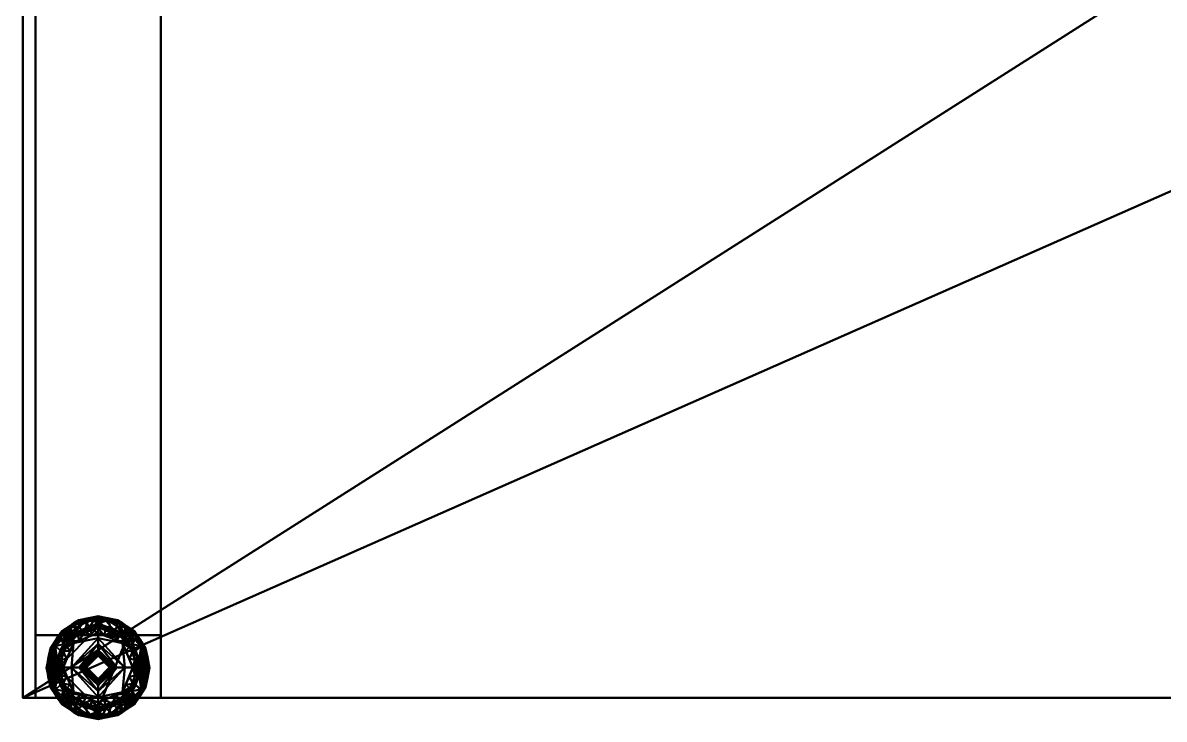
# Model space of a CAD drawing. Header units: millimetres. Extents: x -600 to 900, y -9 to 607.
# Drawn here: x -600 to -145, y -8.5 to 268.8 of the extents above; entities that cross this region are included whole.
import ezdxf

# ---------------------------------------------------------------- set-up
doc = ezdxf.new("R2010")
doc.units = ezdxf.units.MM
doc.layers.add('I-FURN', color=7, linetype='Continuous', lineweight=40)

msp = doc.modelspace()

# ---------------------------------------------------------------- meshes
at = {"layer": 'I-FURN', "color": 45, "true_color": 0xaa886a}
mesh = msp.add_polyface(dxfattribs=at)
corners = [(900, 600, 724.81), (-600, 600, 724.81), (-600, 0, 724.81), (900, 0, 724.81), (284.54, 535, 724.81), (284.54, 390.15, 724.81), (14.43, 390.15, 724.81), (14.43, 535, 724.81)]
mesh.append_faces([[corners[k] for k in face] for face in [(6, 2, 5)]], dxfattribs={"vtx0": -1, "vtx1": -1, "color": 45})
mesh.append_faces([[corners[k] for k in face] for face in [(0, 4, 5), (4, 0, 1, 7)]], dxfattribs={"vtx0": -1, "vtx2": -1, "color": 45})
mesh.append_faces([[corners[k] for k in face] for face in [(5, 2, 3, 0)]], dxfattribs={"vtx0": -1, "vtx3": -1, "color": 45})
mesh.append_faces([[corners[k] for k in face] for face in [(6, 7, 1, 2)]], dxfattribs={"vtx1": -1, "vtx3": -1, "color": 45})
mesh = msp.add_polyface(dxfattribs=at)
corners = [(900, 600, 699.8), (900, 0, 699.8), (-600, 0, 699.8), (-600, 600, 699.8), (284.54, 535, 699.8), (14.43, 535, 699.8), (14.43, 390.15, 699.8), (284.54, 390.15, 699.8)]
mesh.append_faces([[corners[k] for k in face] for face in [(3, 5, 6, 2), (2, 6, 7, 1)]], dxfattribs={"vtx0": -1, "vtx2": -1, "color": 45})
mesh.append_faces([[corners[k] for k in face] for face in [(4, 5, 3, 0), (7, 4, 0, 1)]], dxfattribs={"vtx1": -1, "vtx3": -1, "color": 45})
mesh = msp.add_polyface(dxfattribs=at)
corners = [(-600, 0, 724.81), (-600, 600, 724.81), (-600, 600, 699.8), (-600, 0, 699.8)]
mesh.append_faces([[corners[k] for k in face] for face in [(3, 0, 1, 2)]], dxfattribs={"color": 45})
at = {"layer": 'I-FURN', "color": 250, "true_color": 0x141414}
mesh = msp.add_polyface(dxfattribs=at)
corners = [(-595, 600, 699.8), (-595, 600, 15), (-595, 575, 15), (-595, 575, 649.8), (-595, 25, 649.8), (-595, 25, 15), (-595, 0, 15), (-595, 0, 699.8)]
mesh.append_faces([[corners[k] for k in face] for face in [(3, 0, 1, 2)]], dxfattribs={"vtx0": -1, "color": 250})
mesh.append_faces([[corners[k] for k in face] for face in [(6, 7, 4, 5)]], dxfattribs={"vtx1": -1, "color": 250})
mesh.append_faces([[corners[k] for k in face] for face in [(3, 4, 7, 0)]], dxfattribs={"vtx1": -1, "vtx3": -1, "color": 250})
mesh = msp.add_polyface(dxfattribs=at)
corners = [(-545, 0, 699.8), (-545, 600, 699.8), (-595, 600, 699.8), (-595, 0, 699.8)]
mesh.append_faces([[corners[k] for k in face] for face in [(0, 1, 2, 3)]], dxfattribs={"color": 250})
mesh = msp.add_polyface(dxfattribs=at)
corners = [(-545, 600, 699.8), (-545, 0, 699.8), (-545, 0, 15), (-545, 25, 15), (-545, 25, 649.8), (-545, 575, 649.8), (-545, 575, 15), (-545, 600, 15)]
mesh.append_faces([[corners[k] for k in face] for face in [(4, 1, 2, 3)]], dxfattribs={"vtx0": -1, "color": 250})
mesh.append_faces([[corners[k] for k in face] for face in [(7, 0, 5, 6)]], dxfattribs={"vtx1": -1, "color": 250})
mesh.append_faces([[corners[k] for k in face] for face in [(4, 5, 0, 1)]], dxfattribs={"vtx1": -1, "vtx3": -1, "color": 250})
mesh = msp.add_polyface(dxfattribs=at)
corners = [(-545, 575, 649.8), (-545, 25, 649.8), (-595, 25, 649.8), (-595, 575, 649.8)]
mesh.append_faces([[corners[k] for k in face] for face in [(3, 0, 1, 2)]], dxfattribs={"color": 250})
at = {"layer": 'I-FURN', "color": 250, "true_color": 0x191919}
mesh = msp.add_polyface(dxfattribs=at)
corners = [(-552.38, 12.01, 8.53), (-551.21, 12, 7.88), (-550.29, 12, 6.92), (-549.7, 11.99, 5.72), (-549.5, 11.99, 4.4), (-551.06, 19.83, 4.36), (-555.5, 26.48, 4.33), (-562.15, 30.93, 4.31), (-570, 32.49, 4.31), (-577.85, 30.93, 4.31), (-584.5, 26.48, 4.33), (-588.94, 19.83, 4.36), (-590.5, 11.99, 4.4), (-590.3, 11.99, 5.72), (-589.71, 12, 6.92), (-588.79, 12, 7.88), (-587.62, 12.01, 8.53), (-582.46, 24.47, 8.47), (-570, 29.63, 8.45), (-557.54, 24.47, 8.47), (-554.96, 18.24, 8.5), (-585.04, 18.24, 8.5), (-551.23, 18.39, 6.71), (-588.77, 18.39, 6.71), (-550.35, 16.28, 4.38), (-589.65, 16.28, 4.38), (-550.15, 15.65, 6.01), (-589.85, 15.65, 6.01), (-554.86, 24.48, 6.98), (-585.14, 24.48, 6.98), (-551.65, 16.04, 7.86), (-552.86, 20.52, 7.55), (-588.35, 16.04, 7.86), (-587.14, 20.52, 7.55), (-560.68, 29.23, 7), (-579.32, 29.23, 7), (-552.74, 22.22, 6.28), (-587.26, 22.22, 6.28), (-554.66, 25.27, 5.69), (-558.83, 28.71, 4.32), (-557.51, 27.64, 6.32), (-553.28, 23.16, 4.35), (-557.73, 26.53, 7.62), (-585.34, 25.27, 5.69), (-581.17, 28.71, 4.32), (-582.49, 27.64, 6.32), (-586.72, 23.16, 4.35), (-582.56, 26.29, 7.62), (-583.75, 21.35, 8.48), (-560.39, 29.87, 5.64), (-566.16, 31.7, 6.2), (-572.91, 31.63, 6.62), (-579.61, 29.87, 5.64), (-573.92, 31.71, 4.31), (-576.48, 30.96, 6.27), (-563.77, 27.05, 8.46), (-560.65, 25.76, 8.46), (-576.23, 27.05, 8.46), (-575.74, 30.15, 7.6), (-579.35, 25.76, 8.46), (-571.83, 30.76, 7.75), (-566.91, 30.67, 7.69), (-573.12, 28.34, 8.45), (-553.67, 15.12, 8.51), (-586.33, 15.12, 8.51), (-556.25, 21.35, 8.48), (-566.08, 31.71, 4.31), (-566.88, 28.34, 8.45)]
mesh.append_faces([[corners[k] for k in face] for face in [(15, 27, 14), (3, 26, 2), (2, 26, 1), (1, 30, 0), (5, 26, 24), (17, 47, 48), (9, 54, 53), (41, 36, 5), (10, 45, 44), (44, 52, 9), (56, 34, 55)]], dxfattribs={"vtx0": -1, "vtx1": -1, "color": 250})
mesh.append_faces([[corners[k] for k in face] for face in [(22, 26, 5), (33, 23, 32), (22, 30, 1), (42, 28, 40), (3, 24, 26), (36, 38, 28), (25, 13, 27), (28, 31, 36), (22, 1, 26), (28, 38, 40), (31, 30, 22), (50, 34, 49), (11, 27, 23), (47, 45, 29), (42, 65, 28), (23, 33, 37), (43, 29, 45), (15, 23, 27), (22, 36, 31), (43, 46, 37), (32, 23, 15), (31, 63, 30), (35, 45, 47), (33, 29, 37), (33, 32, 64), (29, 48, 47), (7, 50, 49), (61, 50, 51), (51, 50, 8), (22, 5, 36), (36, 41, 38), (43, 37, 29), (11, 23, 37), (58, 51, 54), (34, 42, 40), (6, 40, 38), (34, 40, 49), (44, 45, 52), (52, 45, 35), (43, 45, 10), (33, 48, 29), (58, 60, 51), (39, 49, 40), (54, 9, 52), (61, 51, 60), (35, 58, 54), (34, 56, 42), (54, 52, 35), (53, 54, 51), (61, 34, 50), (35, 47, 59), (58, 62, 60), (58, 35, 59), (60, 18, 61), (34, 61, 55), (65, 31, 28)]], dxfattribs={"vtx0": -1, "vtx1": -1, "vtx2": -1, "color": 250})
mesh.append_faces([[corners[k] for k in face] for face in [(40, 6, 39), (27, 13, 14), (32, 15, 16), (32, 16, 64), (49, 39, 7), (43, 10, 46), (51, 8, 53), (47, 17, 59)]], dxfattribs={"vtx0": -1, "vtx2": -1, "color": 250})
mesh.append_faces([[corners[k] for k in face] for face in [(31, 65, 20, 63), (33, 64, 21, 48), (58, 59, 57, 62), (50, 7, 66, 8), (61, 18, 67, 55)]], dxfattribs={"vtx0": -1, "vtx3": -1, "color": 250})
mesh.append_faces([[corners[k] for k in face] for face in [(11, 25, 27), (41, 6, 38), (19, 65, 42), (46, 11, 37), (56, 19, 42), (62, 18, 60), (63, 0, 30)]], dxfattribs={"vtx1": -1, "vtx2": -1, "color": 250})
mesh.append_faces([[corners[k] for k in face] for face in [(3, 4, 24), (25, 12, 13)]], dxfattribs={"vtx2": -1, "color": 250})
mesh = msp.add_polyface(dxfattribs=at)
corners = [(-549.5, 11.99, 4.4), (-549.83, 11.98, 2.72), (-550.79, 11.97, 1.29), (-552.22, 11.97, 0.33), (-553.9, 11.97), (-558.62, 23.35, -0.05), (-570, 28.07, -0.07), (-581.38, 23.35, -0.05), (-586.1, 11.97), (-587.78, 11.97, 0.33), (-589.21, 11.97, 1.29), (-590.17, 11.98, 2.72), (-590.5, 11.99, 4.4), (-588.94, 19.83, 4.36), (-584.5, 26.48, 4.33), (-577.85, 30.93, 4.31), (-570, 32.49, 4.31), (-562.15, 30.93, 4.31), (-555.5, 26.48, 4.33), (-551.06, 19.83, 4.36), (-552.97, 20.61, 1.14), (-587.03, 20.61, 1.14), (-550.35, 16.28, 4.38), (-589.65, 16.28, 4.38), (-551.21, 16.78, 1.47), (-588.79, 16.78, 1.47), (-566, 30.76, 1.2), (-574, 30.76, 1.2), (-559.45, 28.15, 1.32), (-580.55, 28.15, 1.32), (-552.51, 15.92, 0.38), (-556.26, 17.66, -0.03), (-587.49, 15.92, 0.38), (-583.74, 17.66, -0.03), (-556.15, 23.82, 0.5), (-556.1, 26.21, 2.11), (-553.28, 23.16, 4.35), (-552, 21.1, 2.7), (-558.83, 28.71, 4.32), (-553.87, 24.13, 2.74), (-583.85, 23.82, 0.5), (-583.9, 26.21, 2.11), (-586.72, 23.16, 4.35), (-588, 21.1, 2.7), (-581.17, 28.71, 4.32), (-586.13, 24.13, 2.74), (-564.31, 25.71, -0.06), (-575.69, 25.71, -0.06), (-566.08, 31.71, 4.31), (-573.92, 31.71, 4.31), (-570, 31.86, 2.07), (-569.78, 30.25, 0.49), (-558.7, 25.84, 0.32), (-562.33, 28.36, 0.41), (-562.61, 30.07, 1.58), (-581.3, 25.84, 0.32), (-577.67, 28.36, 0.41), (-577.39, 30.07, 1.58)]
mesh.append_faces([[corners[k] for k in face] for face in [(4, 30, 3), (17, 54, 48), (22, 24, 19), (13, 25, 23), (48, 50, 16), (33, 40, 7), (19, 37, 36), (38, 28, 17), (14, 45, 42), (6, 51, 46), (49, 57, 15)]], dxfattribs={"vtx0": -1, "vtx1": -1, "color": 250})
mesh.append_faces([[corners[k] for k in face] for face in [(28, 34, 52), (30, 24, 3), (35, 34, 28), (41, 44, 29), (25, 21, 32), (24, 22, 1), (31, 20, 30), (45, 21, 43), (51, 47, 27), (52, 53, 28), (20, 24, 30), (57, 27, 56), (28, 38, 35), (21, 33, 32), (45, 43, 42), (23, 25, 11), (41, 29, 40), (57, 49, 27), (9, 25, 32), (51, 27, 50), (24, 20, 37), (7, 55, 56), (35, 20, 34), (28, 53, 54), (55, 7, 40), (20, 31, 34), (20, 39, 37), (36, 37, 39), (24, 37, 19), (39, 20, 35), (18, 39, 35), (33, 21, 40), (21, 41, 40), (43, 25, 13), (41, 45, 14), (25, 43, 21), (21, 45, 41), (5, 53, 52), (50, 48, 26), (51, 50, 26), (49, 50, 27), (46, 51, 26), (34, 5, 52), (46, 26, 53), (54, 53, 26), (48, 54, 26), (17, 28, 54), (40, 29, 55), (55, 29, 56), (57, 56, 29), (27, 47, 56), (29, 15, 57)]], dxfattribs={"vtx0": -1, "vtx1": -1, "vtx2": -1, "color": 250})
mesh.append_faces([[corners[k] for k in face] for face in [(24, 1, 2), (24, 2, 3), (25, 9, 10), (56, 47, 7), (32, 8, 9), (25, 10, 11), (30, 4, 31), (34, 31, 5), (43, 13, 42), (41, 14, 44), (50, 49, 16), (51, 6, 47), (53, 5, 46)]], dxfattribs={"vtx0": -1, "vtx2": -1, "color": 250})
mesh.append_faces([[corners[k] for k in face] for face in [(0, 1, 22)]], dxfattribs={"vtx1": -1, "color": 250})
mesh.append_faces([[corners[k] for k in face] for face in [(18, 36, 39), (33, 8, 32), (38, 18, 35), (44, 15, 29)]], dxfattribs={"vtx1": -1, "vtx2": -1, "color": 250})
mesh.append_faces([[corners[k] for k in face] for face in [(11, 12, 23)]], dxfattribs={"vtx2": -1, "color": 250})
mesh = msp.add_polyface(dxfattribs=at)
corners = [(-570, 25.88, 10.32), (-560.2, 21.82, 10.34), (-556.14, 12.02, 10.38), (-555.23, 12.01, 9.85), (-554.3, 12.01, 9.36), (-553.35, 12.01, 8.92), (-552.38, 12.01, 8.53), (-557.54, 24.47, 8.47), (-570, 29.63, 8.45), (-582.46, 24.47, 8.47), (-587.62, 12.01, 8.53), (-586.65, 12.01, 8.92), (-585.7, 12.01, 9.36), (-584.77, 12.01, 9.85), (-583.86, 12.02, 10.38), (-579.8, 21.82, 10.34), (-557.59, 15.54, 10.37), (-582.41, 15.54, 10.37), (-554.23, 16.48, 8.51), (-585.77, 16.48, 8.51), (-554.33, 16, 9.11), (-585.67, 16, 9.11), (-555.88, 20.48, 8.49), (-557.6, 21.63, 9.31), (-565.1, 23.85, 10.33), (-563.77, 27.05, 8.46), (-584.12, 20.48, 8.49), (-582.4, 21.63, 9.31), (-574.9, 23.85, 10.33), (-576.23, 27.05, 8.46), (-566.94, 27.4, 9.29), (-573.05, 27.36, 9.31), (-578.18, 25.22, 9.37), (-561.52, 24.7, 9.52), (-555.38, 15.28, 9.71), (-558.9, 18.68, 10.35), (-556.01, 18.51, 9.46), (-555.05, 19.15, 8.92), (-557.61, 20.11, 9.79), (-559.34, 22.37, 9.75), (-584.62, 15.28, 9.71), (-581.1, 18.68, 10.35), (-583.99, 18.51, 9.46), (-584.95, 19.15, 8.92), (-582.39, 20.11, 9.79), (-580.66, 22.37, 9.75), (-580.51, 23.74, 9.28), (-579.35, 25.76, 8.46), (-579.42, 25.62, 8.9), (-576.11, 27.16, 8.98), (-573.12, 28.34, 8.45), (-571.63, 28.55, 8.85), (-568.3, 28.58, 8.84), (-565.05, 27.88, 8.85), (-560.65, 25.76, 8.46), (-559.58, 24.71, 8.96), (-563.91, 26.43, 9.31), (-566.88, 28.34, 8.45), (-570, 27.71, 9.28), (-562.12, 26.58, 8.89), (-575.58, 26.3, 9.47), (-567.55, 24.86, 10.33), (-572.45, 24.86, 10.33), (-577.35, 22.83, 10.33), (-562.65, 22.83, 10.33)]
mesh.append_faces([[corners[k] for k in face] for face in [(16, 36, 35), (12, 21, 11), (22, 37, 18), (35, 38, 1), (13, 40, 12), (63, 45, 15), (64, 33, 24)]], dxfattribs={"vtx0": -1, "vtx1": -1, "color": 250})
mesh.append_faces([[corners[k] for k in face] for face in [(40, 42, 21), (18, 20, 5), (27, 43, 42), (34, 20, 36), (20, 18, 37), (39, 38, 23), (52, 58, 30), (20, 37, 36), (44, 15, 45), (31, 0, 58), (21, 19, 11), (40, 21, 12), (23, 55, 39), (49, 31, 51), (48, 32, 49), (32, 60, 49), (50, 49, 51), (32, 46, 45), (52, 30, 53), (36, 23, 38), (20, 34, 4), (16, 34, 36), (39, 1, 38), (22, 23, 37), (36, 37, 23), (38, 35, 36), (33, 64, 39), (33, 39, 55), (21, 42, 43), (17, 42, 40), (27, 42, 44), (21, 43, 19), (26, 43, 27), (45, 27, 44), (44, 42, 41), (27, 45, 46), (63, 32, 45), (46, 9, 27), (60, 31, 49), (32, 48, 46), (46, 48, 9), (49, 29, 48), (8, 51, 52), (51, 31, 58), (52, 53, 57), (53, 30, 56), (55, 59, 33), (7, 55, 23), (59, 56, 33), (59, 53, 56), (33, 56, 24), (51, 58, 52), (30, 61, 56), (53, 59, 25), (59, 55, 54), (30, 58, 61), (31, 60, 62), (32, 63, 60)]], dxfattribs={"vtx0": -1, "vtx1": -1, "vtx2": -1, "color": 250})
mesh.append_faces([[corners[k] for k in face] for face in [(27, 9, 26), (34, 16, 2), (34, 2, 3), (58, 0, 61), (43, 26, 19), (42, 17, 41), (23, 22, 7), (59, 54, 25), (56, 61, 24), (44, 41, 15), (51, 8, 50), (55, 7, 54)]], dxfattribs={"vtx0": -1, "vtx2": -1, "color": 250})
mesh.append_faces([[corners[k] for k in face] for face in [(6, 18, 5)]], dxfattribs={"vtx1": -1, "color": 250})
mesh.append_faces([[corners[k] for k in face] for face in [(4, 5, 20), (3, 4, 34), (14, 17, 40), (13, 14, 40), (64, 1, 39), (47, 9, 48, 29), (28, 62, 60, 63), (50, 29, 49), (25, 57, 53), (57, 8, 52), (62, 0, 31)]], dxfattribs={"vtx1": -1, "vtx2": -1, "color": 250})
mesh.append_faces([[corners[k] for k in face] for face in [(19, 10, 11)]], dxfattribs={"vtx2": -1, "color": 250})
mesh = msp.add_polyface(dxfattribs=at)
corners = [(-586.1, 11.97), (-581.38, 23.35, -0.05), (-570, 28.07, -0.07), (-558.62, 23.35, -0.05), (-553.9, 11.97), (-558.62, 0.58, 0.05), (-570, -4.13, 0.07), (-581.38, 0.58, 0.05)]
mesh.append_faces([[corners[k] for k in face] for face in [(6, 3, 4, 5), (0, 6, 7)]], dxfattribs={"vtx0": -1, "color": 250})
mesh.append_faces([[corners[k] for k in face] for face in [(1, 2, 0)]], dxfattribs={"vtx1": -1, "color": 250})
mesh.append_faces([[corners[k] for k in face] for face in [(2, 3, 6, 0)]], dxfattribs={"vtx1": -1, "vtx2": -1, "vtx3": -1, "color": 250})
at = {"layer": 'I-FURN', "color": 250, "true_color": 0x141414}
mesh = msp.add_polyface(dxfattribs=at)
corners = [(-545, 25, 649.8), (-545, 25, 15), (-595, 25, 15), (-595, 25, 649.8)]
mesh.append_faces([[corners[k] for k in face] for face in [(3, 0, 1, 2)]], dxfattribs={"color": 250})
mesh = msp.add_polyface(dxfattribs=at)
corners = [(-545, 25, 15), (-545, 0, 15), (-595, 0, 15), (-595, 25, 15)]
mesh.append_faces([[corners[k] for k in face] for face in [(0, 1, 2, 3)]], dxfattribs={"color": 250})
at = {"layer": 'I-FURN', "color": 250, "true_color": 0x191919}
mesh = msp.add_polyface(dxfattribs=at)
corners = [(-570, -1.85, 10.45), (-570, 0.31, 11.66), (-570, 2.57, 12.66), (-570, 4.92, 13.44), (-570, 7.33, 13.99), (-571.05, 7.45, 13.99), (-572.04, 7.8, 13.99), (-572.93, 8.36, 13.99), (-573.67, 9.1, 13.98), (-574.23, 9.99, 13.98), (-574.58, 10.99, 13.98), (-574.7, 12.03, 13.97), (-574.58, 13.08, 13.97), (-574.23, 14.07, 13.96), (-573.67, 14.96, 13.96), (-572.93, 15.71, 13.95), (-572.04, 16.27, 13.95), (-571.05, 16.61, 13.95), (-570, 16.73, 13.95), (-570, 19.14, 13.37), (-570, 21.48, 12.57), (-570, 23.73, 11.55), (-570, 25.88, 10.32), (-579.8, 21.82, 10.34), (-583.86, 12.02, 10.38), (-579.8, 2.21, 10.43), (-580.6, 12.02, 12.14), (-577.52, 12.03, 13.29)]
mesh.append_faces([[corners[k] for k in face] for face in [(23, 21, 22), (1, 25, 0)]], dxfattribs={"vtx0": -1, "color": 250})
mesh.append_faces([[corners[k] for k in face] for face in [(21, 26, 20), (24, 26, 23), (20, 27, 19), (14, 27, 13), (2, 26, 1), (16, 19, 15), (12, 27, 11), (10, 27, 9), (9, 27, 8), (6, 3, 5), (8, 3, 7)]], dxfattribs={"vtx0": -1, "vtx1": -1, "color": 250})
mesh.append_faces([[corners[k] for k in face] for face in [(27, 20, 26), (26, 21, 23), (2, 27, 26), (19, 27, 14), (3, 8, 27), (25, 1, 26)]], dxfattribs={"vtx0": -1, "vtx1": -1, "vtx2": -1, "color": 250})
mesh.append_faces([[corners[k] for k in face] for face in [(27, 2, 3), (27, 10, 11)]], dxfattribs={"vtx0": -1, "vtx2": -1, "color": 250})
mesh.append_faces([[corners[k] for k in face] for face in [(4, 5, 3)]], dxfattribs={"vtx1": -1, "color": 250})
mesh.append_faces([[corners[k] for k in face] for face in [(12, 13, 27), (16, 17, 19), (14, 15, 19), (24, 25, 26), (6, 7, 3)]], dxfattribs={"vtx1": -1, "vtx2": -1, "color": 250})
mesh.append_faces([[corners[k] for k in face] for face in [(17, 18, 19)]], dxfattribs={"vtx2": -1, "color": 250})
mesh = msp.add_polyface(dxfattribs=at)
corners = [(-570, 7.33, 13.99), (-570, 4.92, 13.44), (-570, 2.57, 12.66), (-570, 0.31, 11.66), (-570, -1.85, 10.45), (-560.2, 2.21, 10.43), (-556.14, 12.02, 10.38), (-560.2, 21.82, 10.34), (-570, 25.88, 10.32), (-570, 23.73, 11.55), (-570, 21.48, 12.57), (-570, 19.14, 13.37), (-570, 16.73, 13.95), (-568.95, 16.61, 13.95), (-567.96, 16.27, 13.95), (-567.07, 15.71, 13.95), (-566.33, 14.96, 13.96), (-565.77, 14.07, 13.96), (-565.42, 13.08, 13.97), (-565.3, 12.03, 13.97), (-565.42, 10.99, 13.98), (-565.77, 9.99, 13.98), (-566.33, 9.1, 13.98), (-567.07, 8.36, 13.99), (-567.96, 7.8, 13.99), (-568.95, 7.45, 13.99), (-559.4, 12.02, 12.14), (-562.48, 12.03, 13.29)]
mesh.append_faces([[corners[k] for k in face] for face in [(5, 3, 4), (9, 7, 8)]], dxfattribs={"vtx0": -1, "color": 250})
mesh.append_faces([[corners[k] for k in face] for face in [(20, 27, 19), (3, 26, 2), (6, 26, 5), (22, 27, 21), (24, 1, 23), (18, 27, 17), (17, 27, 16), (2, 27, 1), (14, 11, 13), (16, 11, 15), (7, 26, 6)]], dxfattribs={"vtx0": -1, "vtx1": -1, "color": 250})
mesh.append_faces([[corners[k] for k in face] for face in [(26, 27, 2), (22, 1, 27), (26, 7, 9), (11, 16, 27), (10, 27, 26), (3, 5, 26)]], dxfattribs={"vtx0": -1, "vtx1": -1, "vtx2": -1, "color": 250})
mesh.append_faces([[corners[k] for k in face] for face in [(27, 18, 19), (27, 10, 11)]], dxfattribs={"vtx0": -1, "vtx2": -1, "color": 250})
mesh.append_faces([[corners[k] for k in face] for face in [(12, 13, 11)]], dxfattribs={"vtx1": -1, "color": 250})
mesh.append_faces([[corners[k] for k in face] for face in [(20, 21, 27), (24, 25, 1), (22, 23, 1), (9, 10, 26), (14, 15, 11)]], dxfattribs={"vtx1": -1, "vtx2": -1, "color": 250})
mesh.append_faces([[corners[k] for k in face] for face in [(25, 0, 1)]], dxfattribs={"vtx2": -1, "color": 250})
mesh = msp.add_polyface(dxfattribs=at)
corners = [(-574.7, 12.03, 13.97), (-574.7, 12.04, 15.48), (-574.7, 12.05, 16.99), (-574.7, 12.05, 18.49), (-574.7, 12.06, 20), (-570, 16.76, 19.98), (-565.3, 12.06, 20), (-565.3, 12.05, 18.49), (-565.3, 12.05, 16.99), (-565.3, 12.04, 15.48), (-565.3, 12.03, 13.97), (-565.42, 13.08, 13.97), (-565.77, 14.07, 13.96), (-566.33, 14.96, 13.96), (-567.07, 15.71, 13.95), (-567.96, 16.27, 13.95), (-568.95, 16.61, 13.95), (-570, 16.73, 13.95), (-571.05, 16.61, 13.95), (-572.04, 16.27, 13.95), (-572.93, 15.71, 13.95), (-573.67, 14.96, 13.96), (-574.23, 14.07, 13.96), (-574.58, 13.08, 13.97)]
mesh.append_faces([[corners[k] for k in face] for face in [(2, 19, 1), (16, 8, 15)]], dxfattribs={"vtx0": -1, "vtx1": -1, "color": 250})
mesh.append_faces([[corners[k] for k in face] for face in [(2, 5, 17), (8, 17, 5)]], dxfattribs={"vtx0": -1, "vtx1": -1, "vtx2": -1, "color": 250})
mesh.append_faces([[corners[k] for k in face] for face in [(2, 17, 18), (1, 21, 22), (1, 19, 20), (2, 18, 19), (15, 8, 9), (9, 13, 14), (9, 11, 12)]], dxfattribs={"vtx0": -1, "vtx2": -1, "color": 250})
mesh.append_faces([[corners[k] for k in face] for face in [(0, 1, 23)]], dxfattribs={"vtx1": -1, "color": 250})
mesh.append_faces([[corners[k] for k in face] for face in [(22, 23, 1), (20, 21, 1), (16, 17, 8), (14, 15, 9), (12, 13, 9)]], dxfattribs={"vtx1": -1, "vtx2": -1, "color": 250})
mesh.append_faces([[corners[k] for k in face] for face in [(3, 4, 5, 2), (9, 10, 11)]], dxfattribs={"vtx2": -1, "color": 250})
mesh.append_faces([[corners[k] for k in face] for face in [(5, 6, 7, 8)]], dxfattribs={"vtx3": -1, "color": 250})
mesh = msp.add_polyface(dxfattribs=at)
corners = [(-574.6, 12.06, 20), (-574.6, 12.08, 23.75), (-574.6, 12.09, 27.5), (-574.6, 12.11, 31.25), (-574.6, 12.13, 35), (-570, 16.73, 34.98), (-565.4, 12.13, 35), (-565.4, 12.11, 31.25), (-565.4, 12.09, 27.5), (-565.4, 12.08, 23.75), (-565.4, 12.06, 20), (-570, 16.66, 19.98)]
mesh.append_faces([[corners[k] for k in face] for face in [(7, 5, 6)]], dxfattribs={"vtx0": -1, "color": 250})
mesh.append_faces([[corners[k] for k in face] for face in [(11, 2, 5), (8, 11, 5, 7)]], dxfattribs={"vtx0": -1, "vtx1": -1, "vtx2": -1, "color": 250})
mesh.append_faces([[corners[k] for k in face] for face in [(1, 2, 11, 0)]], dxfattribs={"vtx1": -1, "color": 250})
mesh.append_faces([[corners[k] for k in face] for face in [(3, 4, 5, 2), (9, 10, 11, 8)]], dxfattribs={"vtx2": -1, "color": 250})
mesh = msp.add_polyface(dxfattribs=at)
corners = [(-574.6, 12.13, 35), (-570, 7.53, 35.02), (-565.4, 12.13, 35), (-570, 16.73, 34.98)]
mesh.append_faces([[corners[k] for k in face] for face in [(2, 3, 0, 1)]], dxfattribs={"color": 250})
mesh = msp.add_polyface(dxfattribs=at)
corners = [(-590.5, 11.99, 4.4), (-588.94, 4.14, 4.44), (-584.5, -2.51, 4.47), (-577.85, -6.95, 4.49), (-570, -8.51, 4.49), (-562.15, -6.95, 4.49), (-555.5, -2.51, 4.47), (-551.06, 4.14, 4.44), (-549.5, 11.99, 4.4), (-549.7, 11.99, 5.72), (-550.29, 12, 6.92), (-551.21, 12, 7.88), (-552.38, 12.01, 8.53), (-557.54, -0.46, 8.59), (-570, -5.62, 8.61), (-582.46, -0.46, 8.59), (-587.62, 12.01, 8.53), (-588.79, 12, 7.88), (-589.71, 12, 6.92), (-590.3, 11.99, 5.72), (-585.04, 5.78, 8.56), (-554.96, 5.78, 8.56), (-588.77, 5.61, 6.77), (-551.23, 5.61, 6.77), (-589.65, 7.7, 4.42), (-550.35, 7.7, 4.42), (-589.85, 8.34, 6.05), (-550.15, 8.34, 6.05), (-585.14, -0.48, 7.09), (-554.86, -0.48, 7.09), (-588.35, 7.97, 7.9), (-587.14, 3.49, 7.62), (-551.65, 7.97, 7.9), (-552.86, 3.49, 7.62), (-579.32, -5.23, 7.16), (-560.68, -5.23, 7.16), (-587.26, 1.77, 6.37), (-552.74, 1.77, 6.37), (-585.34, -1.28, 5.81), (-581.17, -4.73, 4.48), (-582.49, -3.65, 6.47), (-586.72, 0.82, 4.45), (-582.27, -2.53, 7.76), (-554.66, -1.28, 5.81), (-558.83, -4.73, 4.48), (-557.51, -3.65, 6.47), (-553.28, 0.82, 4.45), (-557.44, -2.29, 7.75), (-556.25, 2.66, 8.57), (-579.61, -5.89, 5.8), (-573.84, -7.71, 6.38), (-567.09, -7.63, 6.8), (-560.39, -5.89, 5.8), (-566.08, -7.73, 4.49), (-563.52, -6.97, 6.44), (-576.23, -3.04, 8.6), (-579.35, -1.75, 8.59), (-563.77, -3.04, 8.6), (-564.26, -6.14, 7.76), (-560.65, -1.75, 8.59), (-568.17, -6.75, 7.93), (-573.09, -6.66, 7.87), (-566.88, -4.33, 8.6), (-586.33, 8.89, 8.54), (-553.67, 8.89, 8.54), (-583.75, 2.66, 8.57), (-573.92, -7.73, 4.49), (-573.12, -4.33, 8.6)]
mesh.append_faces([[corners[k] for k in face] for face in [(17, 30, 16), (11, 27, 10), (1, 26, 24), (19, 26, 18), (5, 54, 53), (41, 36, 1), (6, 45, 44), (44, 52, 5), (56, 34, 55)]], dxfattribs={"vtx0": -1, "vtx1": -1, "color": 250})
mesh.append_faces([[corners[k] for k in face] for face in [(7, 27, 23), (22, 26, 1), (19, 24, 26), (31, 30, 22), (28, 31, 36), (28, 40, 42), (28, 38, 40), (50, 34, 49), (25, 9, 27), (29, 45, 43), (37, 23, 33), (22, 30, 17), (33, 23, 32), (29, 47, 45), (36, 38, 28), (22, 17, 26), (27, 11, 23), (11, 32, 23), (31, 63, 30), (22, 36, 31), (43, 46, 37), (42, 65, 28), (35, 45, 47), (33, 29, 37), (33, 32, 64), (29, 48, 47), (3, 50, 49), (61, 50, 51), (51, 50, 4), (22, 1, 36), (36, 41, 38), (43, 37, 29), (7, 23, 37), (58, 51, 54), (34, 42, 40), (2, 40, 38), (34, 40, 49), (44, 45, 52), (52, 45, 35), (43, 45, 6), (33, 48, 29), (58, 60, 51), (39, 49, 40), (54, 5, 52), (61, 51, 60), (35, 58, 54), (34, 56, 42), (54, 52, 35), (53, 54, 51), (61, 34, 50), (35, 47, 59), (58, 62, 60), (58, 35, 59), (60, 14, 61), (34, 61, 55), (65, 31, 28)]], dxfattribs={"vtx0": -1, "vtx1": -1, "vtx2": -1, "color": 250})
mesh.append_faces([[corners[k] for k in face] for face in [(32, 11, 12), (27, 9, 10), (47, 48, 13), (27, 7, 25), (32, 12, 64), (49, 39, 3), (43, 6, 46), (51, 4, 53), (47, 13, 59)]], dxfattribs={"vtx0": -1, "vtx2": -1, "color": 250})
mesh.append_faces([[corners[k] for k in face] for face in [(31, 65, 20, 63), (33, 64, 21, 48), (58, 59, 57, 62), (50, 3, 66, 4), (61, 14, 67, 55)]], dxfattribs={"vtx0": -1, "vtx3": -1, "color": 250})
mesh.append_faces([[corners[k] for k in face] for face in [(2, 39, 40), (17, 18, 26), (41, 2, 38), (15, 65, 42), (46, 7, 37), (56, 15, 42), (62, 14, 60), (63, 16, 30)]], dxfattribs={"vtx1": -1, "vtx2": -1, "color": 250})
mesh.append_faces([[corners[k] for k in face] for face in [(19, 0, 24), (25, 8, 9)]], dxfattribs={"vtx2": -1, "color": 250})
mesh = msp.add_polyface(dxfattribs=at)
corners = [(-586.1, 11.97), (-581.38, 0.58, 0.05), (-570, -4.13, 0.07), (-558.62, 0.58, 0.05), (-553.9, 11.97), (-552.22, 11.97, 0.33), (-550.79, 11.97, 1.29), (-549.83, 11.98, 2.72), (-549.5, 11.99, 4.4), (-551.06, 4.14, 4.44), (-555.5, -2.51, 4.47), (-562.15, -6.95, 4.49), (-570, -8.51, 4.49), (-577.85, -6.95, 4.49), (-584.5, -2.51, 4.47), (-588.94, 4.14, 4.44), (-590.5, 11.99, 4.4), (-590.17, 11.98, 2.72), (-589.21, 11.97, 1.29), (-587.78, 11.97, 0.33), (-587.03, 3.34, 1.22), (-552.97, 3.34, 1.22), (-589.65, 7.7, 4.42), (-550.35, 7.7, 4.42), (-588.79, 7.17, 1.51), (-551.21, 7.17, 1.51), (-574, -6.82, 1.38), (-566, -6.82, 1.38), (-580.55, -4.2, 1.47), (-559.45, -4.2, 1.47), (-587.49, 8.02, 0.42), (-583.74, 6.28, 0.03), (-552.51, 8.02, 0.42), (-556.26, 6.28, 0.03), (-583.85, 0.12, 0.61), (-583.9, -2.26, 2.24), (-586.72, 0.82, 4.45), (-588, 2.86, 2.78), (-581.17, -4.73, 4.48), (-586.13, -0.17, 2.85), (-556.15, 0.12, 0.61), (-556.1, -2.26, 2.24), (-553.28, 0.82, 4.45), (-552, 2.86, 2.78), (-558.83, -4.73, 4.48), (-553.87, -0.17, 2.85), (-575.69, -1.77, 0.06), (-564.31, -1.77, 0.06), (-573.92, -7.73, 4.49), (-566.08, -7.73, 4.49), (-570, -7.91, 2.25), (-570.22, -6.31, 0.66), (-581.3, -1.9, 0.44), (-577.67, -4.42, 0.56), (-577.39, -6.12, 1.74), (-558.7, -1.9, 0.44), (-562.33, -4.42, 0.56), (-562.61, -6.12, 1.74)]
mesh.append_faces([[corners[k] for k in face] for face in [(22, 24, 15), (48, 50, 12), (0, 30, 19), (3, 56, 47), (33, 40, 3), (15, 37, 36), (38, 28, 13), (10, 45, 42), (2, 51, 46), (12, 50, 49), (49, 57, 11)]], dxfattribs={"vtx0": -1, "vtx1": -1, "color": 250})
mesh.append_faces([[corners[k] for k in face] for face in [(41, 44, 29), (25, 21, 32), (45, 43, 42), (19, 30, 24), (35, 34, 28), (50, 51, 27), (24, 22, 17), (20, 24, 30), (41, 29, 40), (24, 20, 37), (51, 47, 27), (28, 34, 52), (21, 33, 32), (25, 7, 23), (55, 56, 3), (27, 49, 50), (28, 38, 35), (31, 20, 30), (57, 49, 27), (32, 5, 25), (45, 21, 43), (52, 53, 28), (35, 20, 34), (54, 28, 53), (55, 3, 40), (20, 31, 34), (20, 39, 37), (36, 37, 39), (24, 37, 15), (39, 20, 35), (14, 39, 35), (33, 21, 40), (21, 41, 40), (43, 25, 9), (41, 45, 10), (25, 43, 21), (21, 45, 41), (1, 53, 52), (50, 48, 26), (27, 56, 57), (51, 50, 26), (46, 51, 26), (34, 1, 52), (46, 26, 53), (54, 53, 26), (48, 54, 26), (13, 28, 54), (40, 29, 55), (55, 29, 56), (57, 56, 29), (27, 47, 56), (29, 11, 57)]], dxfattribs={"vtx0": -1, "vtx1": -1, "vtx2": -1, "color": 250})
mesh.append_faces([[corners[k] for k in face] for face in [(24, 17, 18), (25, 6, 7), (54, 48, 13), (24, 18, 19), (25, 23, 9), (30, 0, 31), (34, 31, 1), (43, 9, 42), (41, 10, 44), (51, 2, 47), (53, 1, 46)]], dxfattribs={"vtx0": -1, "vtx2": -1, "color": 250})
mesh.append_faces([[corners[k] for k in face] for face in [(5, 6, 25), (4, 5, 32), (14, 36, 39), (33, 4, 32), (38, 14, 35), (44, 11, 29)]], dxfattribs={"vtx1": -1, "vtx2": -1, "color": 250})
mesh.append_faces([[corners[k] for k in face] for face in [(7, 8, 23), (22, 16, 17)]], dxfattribs={"vtx2": -1, "color": 250})
mesh = msp.add_polyface(dxfattribs=at)
corners = [(-552.38, 12.01, 8.53), (-553.35, 12.01, 8.92), (-554.3, 12.01, 9.36), (-555.23, 12.01, 9.85), (-556.14, 12.02, 10.38), (-560.2, 2.21, 10.43), (-570, -1.85, 10.45), (-579.8, 2.21, 10.43), (-583.86, 12.02, 10.38), (-584.77, 12.01, 9.85), (-585.7, 12.01, 9.36), (-586.65, 12.01, 8.92), (-587.62, 12.01, 8.53), (-582.46, -0.46, 8.59), (-570, -5.62, 8.61), (-557.54, -0.46, 8.59), (-582.41, 8.49, 10.4), (-557.59, 8.49, 10.4), (-585.77, 7.53, 8.55), (-554.23, 7.53, 8.55), (-585.67, 8.02, 9.15), (-554.33, 8.02, 9.15), (-584.12, 3.54, 8.57), (-582.4, 2.39, 9.4), (-574.9, 0.18, 10.44), (-576.23, -3.04, 8.6), (-555.88, 3.54, 8.57), (-557.6, 2.39, 9.4), (-565.1, 0.18, 10.44), (-563.77, -3.04, 8.6), (-573.06, -3.38, 9.43), (-566.95, -3.34, 9.45), (-561.82, -1.2, 9.5), (-578.48, -0.68, 9.64), (-584.62, 8.75, 9.74), (-581.1, 5.35, 10.42), (-583.99, 5.52, 9.52), (-584.95, 4.87, 8.99), (-582.39, 3.92, 9.87), (-580.66, 1.66, 9.84), (-555.38, 8.75, 9.74), (-558.9, 5.35, 10.42), (-556.01, 5.52, 9.52), (-555.05, 4.87, 8.99), (-557.61, 3.92, 9.87), (-559.34, 1.66, 9.84), (-559.49, 0.28, 9.38), (-560.65, -1.75, 8.59), (-560.58, -1.6, 9.02), (-563.89, -3.15, 9.12), (-566.88, -4.33, 8.6), (-568.37, -4.54, 9), (-571.7, -4.57, 8.99), (-574.95, -3.86, 9), (-579.35, -1.75, 8.59), (-580.42, -0.69, 9.07), (-576.09, -2.41, 9.45), (-573.12, -4.33, 8.6), (-570, -3.68, 9.43), (-577.88, -2.56, 9.02), (-564.42, -2.27, 9.61), (-572.45, -0.83, 10.44), (-567.55, -0.83, 10.44), (-562.65, 1.2, 10.43), (-577.35, 1.2, 10.43)]
mesh.append_faces([[corners[k] for k in face] for face in [(16, 36, 35), (2, 21, 1), (22, 37, 18), (35, 38, 7), (3, 40, 2), (63, 45, 5), (64, 33, 24)]], dxfattribs={"vtx0": -1, "vtx1": -1, "color": 250})
mesh.append_faces([[corners[k] for k in face] for face in [(40, 42, 21), (52, 58, 30), (20, 37, 36), (37, 20, 18), (27, 43, 42), (23, 39, 38), (40, 21, 2), (31, 6, 58), (21, 19, 1), (18, 20, 11), (49, 31, 51), (23, 55, 39), (44, 5, 45), (34, 20, 36), (48, 32, 49), (32, 60, 49), (50, 49, 51), (32, 46, 45), (52, 30, 53), (36, 23, 38), (20, 34, 10), (16, 34, 36), (39, 7, 38), (22, 23, 37), (36, 37, 23), (38, 35, 36), (33, 64, 39), (33, 39, 55), (21, 42, 43), (17, 42, 40), (27, 42, 44), (21, 43, 19), (26, 43, 27), (45, 27, 44), (44, 42, 41), (27, 45, 46), (63, 32, 45), (46, 15, 27), (60, 31, 49), (32, 48, 46), (46, 48, 15), (49, 29, 48), (14, 51, 52), (51, 31, 58), (52, 53, 57), (53, 30, 56), (55, 59, 33), (13, 55, 23), (59, 56, 33), (59, 53, 56), (33, 56, 24), (51, 58, 52), (30, 61, 56), (53, 59, 25), (59, 55, 54), (30, 58, 61), (31, 60, 62), (32, 63, 60)]], dxfattribs={"vtx0": -1, "vtx1": -1, "vtx2": -1, "color": 250})
mesh.append_faces([[corners[k] for k in face] for face in [(34, 16, 8), (27, 15, 26), (40, 3, 4), (43, 26, 19), (23, 22, 13), (34, 8, 9), (58, 6, 61), (42, 17, 41), (59, 54, 25), (56, 61, 24), (44, 41, 5), (51, 14, 50), (55, 13, 54)]], dxfattribs={"vtx0": -1, "vtx2": -1, "color": 250})
mesh.append_faces([[corners[k] for k in face] for face in [(12, 18, 11)]], dxfattribs={"vtx1": -1, "color": 250})
mesh.append_faces([[corners[k] for k in face] for face in [(4, 17, 40), (10, 11, 20), (9, 10, 34), (64, 7, 39), (47, 15, 48, 29), (28, 62, 60, 63), (50, 29, 49), (25, 57, 53), (57, 14, 52), (62, 6, 31)]], dxfattribs={"vtx1": -1, "vtx2": -1, "color": 250})
mesh.append_faces([[corners[k] for k in face] for face in [(19, 0, 1)]], dxfattribs={"vtx2": -1, "color": 250})
mesh = msp.add_polyface(dxfattribs=at)
corners = [(-565.3, 12.06, 20), (-570, 7.36, 20.02), (-574.7, 12.06, 20), (-574.7, 12.05, 18.49), (-574.7, 12.05, 16.99), (-574.7, 12.04, 15.48), (-574.7, 12.03, 13.97), (-574.58, 10.99, 13.98), (-574.23, 9.99, 13.98), (-573.67, 9.1, 13.98), (-572.93, 8.36, 13.99), (-572.04, 7.8, 13.99), (-571.05, 7.45, 13.99), (-570, 7.33, 13.99), (-568.95, 7.45, 13.99), (-567.96, 7.8, 13.99), (-567.07, 8.36, 13.99), (-566.33, 9.1, 13.98), (-565.77, 9.99, 13.98), (-565.42, 10.99, 13.98), (-565.3, 12.03, 13.97), (-565.3, 12.04, 15.48), (-565.3, 12.05, 16.99), (-565.3, 12.05, 18.49)]
mesh.append_faces([[corners[k] for k in face] for face in [(21, 19, 20), (7, 5, 6)]], dxfattribs={"vtx0": -1, "color": 250})
mesh.append_faces([[corners[k] for k in face] for face in [(15, 22, 14), (5, 11, 4)]], dxfattribs={"vtx0": -1, "vtx1": -1, "color": 250})
mesh.append_faces([[corners[k] for k in face] for face in [(13, 22, 1), (4, 13, 1)]], dxfattribs={"vtx0": -1, "vtx1": -1, "vtx2": -1, "color": 250})
mesh.append_faces([[corners[k] for k in face] for face in [(15, 21, 22), (21, 18, 19), (21, 16, 17), (21, 15, 16), (4, 11, 12), (5, 10, 11), (5, 8, 9), (5, 7, 8)]], dxfattribs={"vtx0": -1, "vtx2": -1, "color": 250})
mesh.append_faces([[corners[k] for k in face] for face in [(3, 4, 1, 2)]], dxfattribs={"vtx1": -1, "color": 250})
mesh.append_faces([[corners[k] for k in face] for face in [(13, 14, 22), (17, 18, 21), (12, 13, 4), (9, 10, 5)]], dxfattribs={"vtx1": -1, "vtx2": -1, "color": 250})
mesh.append_faces([[corners[k] for k in face] for face in [(23, 0, 1, 22)]], dxfattribs={"vtx2": -1, "color": 250})
mesh = msp.add_polyface(dxfattribs=at)
corners = [(-565.4, 12.13, 35), (-570, 7.53, 35.02), (-574.6, 12.13, 35), (-574.6, 12.11, 31.25), (-574.6, 12.09, 27.5), (-574.6, 12.08, 23.75), (-574.6, 12.06, 20), (-570, 7.46, 20.02), (-565.4, 12.06, 20), (-565.4, 12.08, 23.75), (-565.4, 12.09, 27.5), (-565.4, 12.11, 31.25)]
mesh.append_faces([[corners[k] for k in face] for face in [(7, 1, 4)]], dxfattribs={"vtx0": -1, "vtx1": -1, "vtx2": -1, "color": 250})
mesh.append_faces([[corners[k] for k in face] for face in [(10, 11, 1, 7)]], dxfattribs={"vtx1": -1, "vtx2": -1, "vtx3": -1, "color": 250})
mesh.append_faces([[corners[k] for k in face] for face in [(11, 0, 1), (5, 6, 7, 4)]], dxfattribs={"vtx2": -1, "color": 250})
mesh.append_faces([[corners[k] for k in face] for face in [(7, 8, 9, 10), (1, 2, 3, 4)]], dxfattribs={"vtx3": -1, "color": 250})
at = {"layer": 'I-FURN', "color": 45, "true_color": 0xaa886a}
mesh = msp.add_polyface(dxfattribs=at)
corners = [(900, 0, 724.81), (-600, 0, 724.81), (-600, 0, 699.8), (900, 0, 699.8)]
mesh.append_faces([[corners[k] for k in face] for face in [(0, 1, 2, 3)]], dxfattribs={"color": 45})
at = {"layer": 'I-FURN', "color": 250, "true_color": 0x141414}
mesh = msp.add_polyface(dxfattribs=at)
corners = [(-545, 0, 15), (-545, 0, 699.8), (-595, 0, 699.8), (-595, 0, 15)]
mesh.append_faces([[corners[k] for k in face] for face in [(3, 0, 1, 2)]], dxfattribs={"color": 250})

doc.saveas('drawing.dxf')
